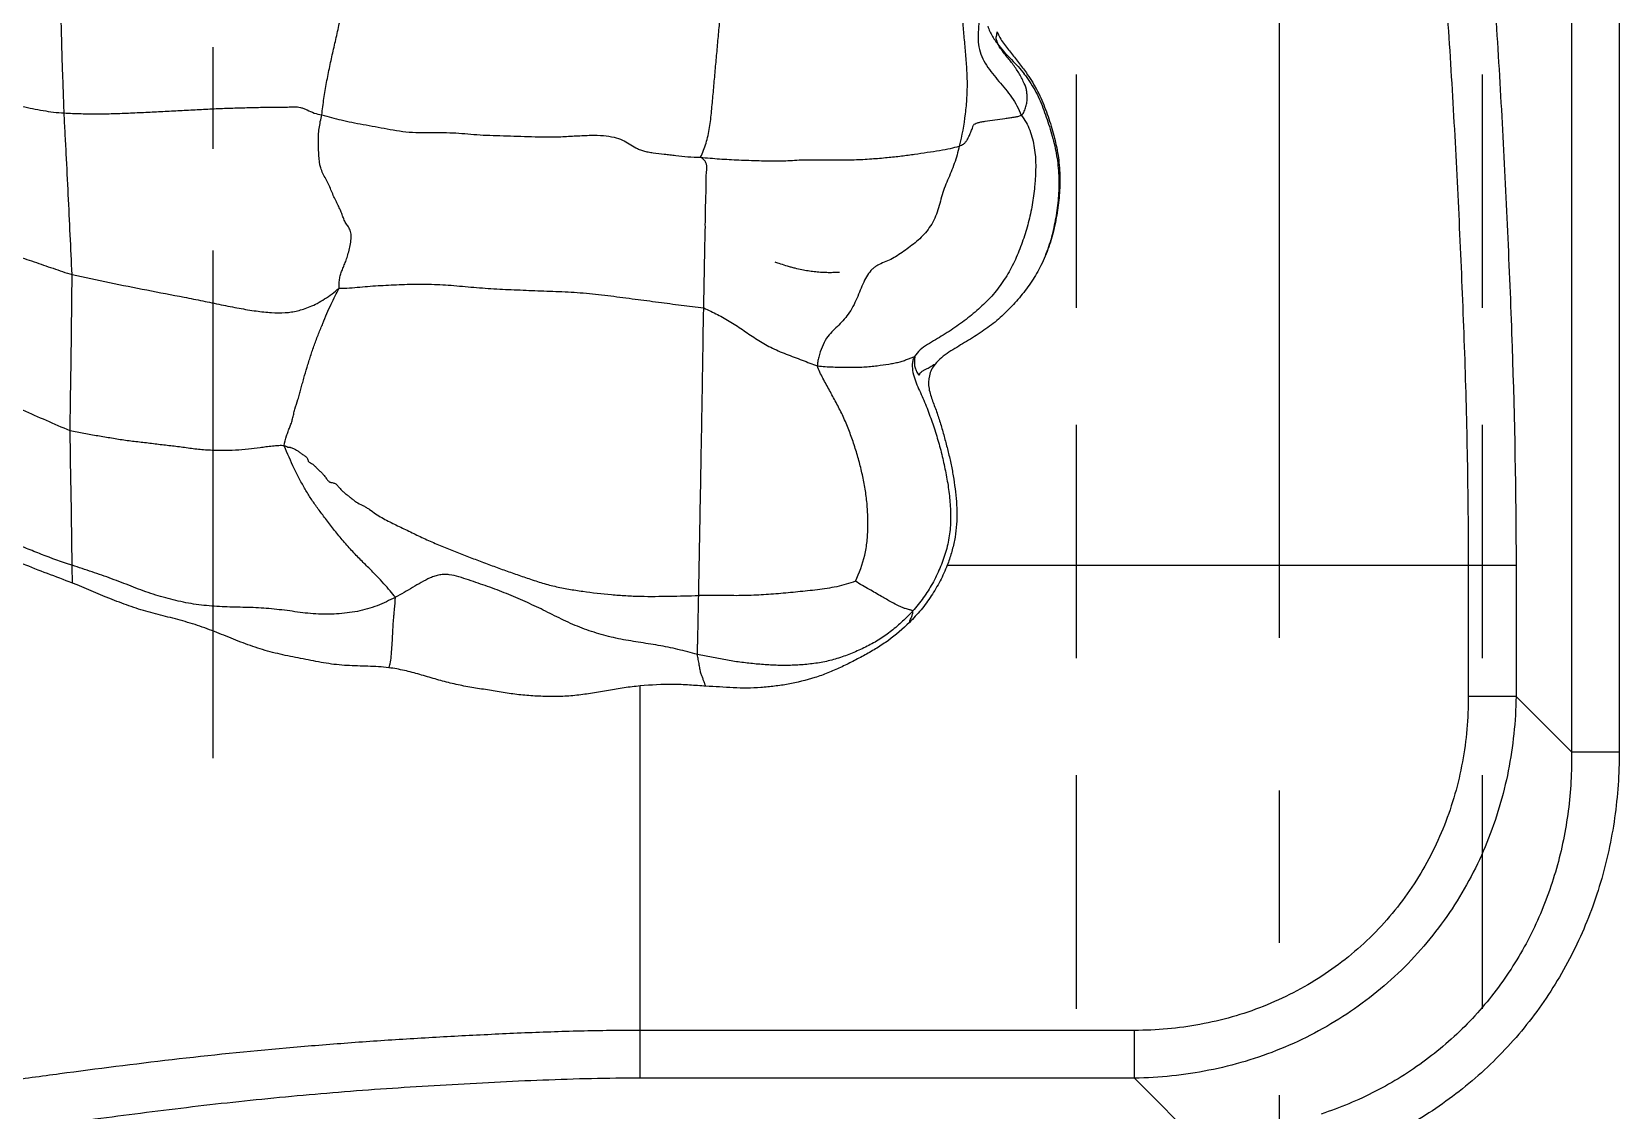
# Model space of a CAD drawing. Header units: millimetres. Extents: x 23075 to 24509, y -21593 to -20579.
# Drawn here: x 24282.5 to 24313.78, y -20931.18 to -20909.95 of the extents above; entities that cross this region are included whole.
import ezdxf

# ---------------------------------------------------------------- set-up
doc = ezdxf.new("R2010")
doc.units = ezdxf.units.MM
doc.header["$LTSCALE"] = 8
doc.linetypes.add('CENTER', pattern=[2, 1.25, -0.25, 0.25, -0.25])
doc.linetypes.add('HIDDEN', pattern=[0.375, 0.25, -0.125])
for name, color, linetype in [('Cav-cor', 30, 'Continuous'), ('CL', 1, 'Continuous'), ('WT', 4, 'Continuous')]:
    doc.layers.add(name, color=color, linetype=linetype)

msp = doc.modelspace()

# ---------------------------------------------------------------- linework, layer by layer
at = {"layer": 'Cav-cor', "color": 241}
for p, q in [((24312.837, -20892.702), (24312.837, -20924.128)), ((24313.776, -20892.702), (24313.776, -20924.128)), ((24297.163, -20914.491), (24297.149, -20914.486)), ((24297.198, -20914.503), (24297.163, -20914.491)), ((24297.226, -20914.512), (24297.198, -20914.503)), ((24297.256, -20914.522), (24297.226, -20914.512)), ((24297.288, -20914.532), (24297.256, -20914.522)), ((24297.322, -20914.543), (24297.288, -20914.532)), ((24297.356, -20914.553), (24297.322, -20914.543)), ((24297.392, -20914.564), (24297.356, -20914.553)), ((24297.428, -20914.574), (24297.392, -20914.564)), ((24300.537, -20920.453), (24311.743, -20920.453)), ((24310.803, -20920.453), (24310.803, -20923.034)), ((24311.743, -20920.453), (24311.743, -20923.034)), ((24294.488, -20930.552), (24294.488, -20922.83)), ((24311.743, -20923.034), (24310.803, -20923.034)), ((24312.837, -20924.128), (24311.743, -20923.034)), ((24312.837, -20924.128), (24313.776, -20924.128)), ((24304.225, -20929.612), (24294.488, -20929.612)), ((24304.225, -20930.552), (24304.225, -20929.612)), ((24304.225, -20930.552), (24294.488, -20930.552)), ((24305.589, -20931.916), (24304.225, -20930.552))]:
    msp.add_line(p, q, dxfattribs=at)
for points in [[(24297.542, -20914.605), (24297.522, -20914.6), (24297.503, -20914.595), (24297.484, -20914.59), (24297.465, -20914.585), (24297.447, -20914.58), (24297.428, -20914.574)], [(24298.412, -20914.685), (24298.412, -20914.685), (24298.406, -20914.685), (24298.39, -20914.686), (24298.368, -20914.687), (24298.341, -20914.689), (24298.312, -20914.69), (24298.283, -20914.69), (24298.254, -20914.691), (24298.224, -20914.691), (24298.194, -20914.691), (24298.164, -20914.69), (24298.133, -20914.689), (24298.102, -20914.688), (24298.071, -20914.686), (24298.04, -20914.685), (24298.008, -20914.682), (24297.977, -20914.68), (24297.946, -20914.677), (24297.916, -20914.674), (24297.885, -20914.67), (24297.855, -20914.666), (24297.825, -20914.662), (24297.795, -20914.657), (24297.765, -20914.652), (24297.734, -20914.647), (24297.702, -20914.641), (24297.67, -20914.634), (24297.638, -20914.628), (24297.606, -20914.62), (24297.574, -20914.613), (24297.542, -20914.605)]]:
    msp.add_lwpolyline(points, dxfattribs=at)
for centre, radius, start, end in [((24300.189, -20912.213), 2.354, 36.6617, 37.5628), ((23528.83, -20931.367), 754.547, 0.828765, 1.029926)]:
    msp.add_arc(centre, radius, start, end, dxfattribs=at)
for points, knots in [([(24310.672, -20903.636), (24310.734, -20903.954), (24310.851, -20904.601), (24310.992, -20905.593), (24311.103, -20906.613), (24311.226, -20908.004), (24311.355, -20909.76), (24311.479, -20911.881), (24311.583, -20914.013), (24311.699, -20916.87), (24311.743, -20919.018), (24311.743, -20920.453)], [0, 0, 0, 0, 0.057473, 0.11699, 0.178103, 0.240117, 0.365272, 0.491346, 0.61794, 0.74492, 1, 1, 1, 1]), ([(24309.732, -20904.111), (24309.798, -20904.418), (24309.919, -20905.047), (24310.116, -20906.346), (24310.273, -20908.023), (24310.424, -20910.064), (24310.545, -20912.125), (24310.646, -20914.196), (24310.717, -20915.928), (24310.76, -20917.317), (24310.791, -20918.709), (24310.8, -20919.755), (24310.803, -20920.453)], [0, 0, 0, 0, 0.057499, 0.117133, 0.240408, 0.365562, 0.491602, 0.618138, 0.745054, 0.808667, 0.872382, 1, 1, 1, 1]), ([(24283.139, -20911.545), (24283.134, -20911.414), (24283.125, -20911.154), (24283.111, -20910.768), (24283.098, -20910.393), (24283.087, -20909.916), (24283.066, -20909.347), (24283.046, -20908.679), (24283.024, -20908.018), (24283.002, -20907.341), (24282.981, -20906.635), (24282.961, -20906.153), (24282.956, -20905.906)], [0, 0, 0, 0, 0.069664, 0.138384, 0.205113, 0.26939, 0.391686, 0.508274, 0.624488, 0.743331, 0.868604, 1, 1, 1, 1]), ([(24302.214, -20905.889), (24302.279, -20905.996), (24302.365, -20906.242), (24302.408, -20906.629), (24302.391, -20907.025), (24302.326, -20907.418), (24302.202, -20907.797), (24302.045, -20908.091), (24301.894, -20908.31), (24301.77, -20908.466), (24301.639, -20908.615), (24301.5, -20908.762), (24301.382, -20908.884), (24301.295, -20908.988), (24301.239, -20909.07), (24301.195, -20909.157), (24301.167, -20909.25), (24301.155, -20909.347), (24301.152, -20909.446), (24301.154, -20909.548), (24301.158, -20909.65), (24301.159, -20909.752), (24301.152, -20909.887), (24301.141, -20910.051), (24301.15, -20910.248), (24301.212, -20910.436), (24301.308, -20910.61), (24301.426, -20910.772), (24301.555, -20910.924), (24301.685, -20911.075), (24301.848, -20911.287), (24301.948, -20911.464), (24301.994, -20911.59)], [0, 0, 0, 0, 0.059049, 0.120865, 0.183456, 0.245995, 0.308327, 0.371283, 0.402843, 0.434059, 0.465232, 0.496997, 0.529464, 0.545469, 0.561081, 0.576297, 0.591351, 0.606637, 0.622324, 0.638354, 0.65455, 0.670713, 0.686737, 0.718192, 0.748719, 0.779338, 0.810757, 0.842398, 0.873749, 0.905103, 0.936741, 1, 1, 1, 1]), ([(24288.215, -20911.582), (24288.227, -20911.475), (24288.255, -20911.261), (24288.308, -20910.944), (24288.37, -20910.632), (24288.438, -20910.325), (24288.509, -20910.019), (24288.566, -20909.763), (24288.608, -20909.563), (24288.636, -20909.425), (24288.659, -20909.305), (24288.675, -20909.208), (24288.685, -20909.136), (24288.689, -20909.087), (24288.689, -20909.057), (24288.688, -20909.042), (24288.687, -20909.033), (24288.693, -20909.029), (24288.7, -20909.027), (24288.709, -20909.025), (24288.721, -20909.022), (24288.733, -20909.017), (24288.745, -20909.01), (24288.762, -20908.996), (24288.782, -20908.968), (24288.805, -20908.923), (24288.831, -20908.861), (24288.859, -20908.782), (24288.886, -20908.685), (24288.923, -20908.527), (24288.97, -20908.299), (24289.031, -20907.994), (24289.091, -20907.645), (24289.151, -20907.25), (24289.214, -20906.811), (24289.255, -20906.503), (24289.274, -20906.342)], [0, 0, 0, 0, 0.059872, 0.119935, 0.178981, 0.236815, 0.294812, 0.35393, 0.382516, 0.40892, 0.431978, 0.450531, 0.463796, 0.472474, 0.477621, 0.480263, 0.481387, 0.482262, 0.483676, 0.485569, 0.487804, 0.490256, 0.492841, 0.495603, 0.502301, 0.511516, 0.523966, 0.539632, 0.55834, 0.579873, 0.63, 0.687843, 0.753035, 0.827078, 0.909818, 1, 1, 1, 1]), ([(24295.678, -20912.418), (24295.718, -20912.328), (24295.774, -20912.187), (24295.827, -20911.99), (24295.855, -20911.832), (24295.877, -20911.671), (24295.9, -20911.452), (24295.925, -20911.174), (24295.955, -20910.838), (24295.986, -20910.501), (24296.016, -20910.163), (24296.047, -20909.823), (24296.078, -20909.479), (24296.108, -20909.13), (24296.138, -20908.778), (24296.168, -20908.427), (24296.2, -20908.072), (24296.226, -20907.771), (24296.249, -20907.524), (24296.275, -20907.264), (24296.292, -20907.066), (24296.297, -20906.932)], [0, 0, 0, 0, 0.053686, 0.081725, 0.1107, 0.140284, 0.170049, 0.230103, 0.291487, 0.352785, 0.413773, 0.475281, 0.53784, 0.601336, 0.665261, 0.728991, 0.792579, 0.858386, 0.892515, 0.927432, 1, 1, 1, 1]), ([(24300.518, -20907.087), (24300.544, -20907.192), (24300.59, -20907.405), (24300.665, -20907.721), (24300.748, -20908.034), (24300.811, -20908.296), (24300.843, -20908.509), (24300.856, -20908.668), (24300.858, -20908.828), (24300.849, -20908.987), (24300.838, -20909.147), (24300.831, -20909.306), (24300.83, -20909.466), (24300.835, -20909.68), (24300.856, -20909.948), (24300.885, -20910.269), (24300.912, -20910.592), (24300.931, -20910.917), (24300.922, -20911.242), (24300.883, -20911.671), (24300.826, -20911.989), (24300.773, -20912.197)], [0, 0, 0, 0, 0.063055, 0.126151, 0.188976, 0.251463, 0.282562, 0.31356, 0.344461, 0.37534, 0.406244, 0.437162, 0.468117, 0.49914, 0.561447, 0.623991, 0.686792, 0.749798, 0.812786, 0.875657, 1, 1, 1, 1]), ([(24301.337, -20909.835), (24301.356, -20909.907), (24301.421, -20910.041), (24301.507, -20910.159), (24301.551, -20910.216)], [0, 0, 0, 0, 0.507721, 1, 1, 1, 1]), ([(24301.551, -20910.216), (24301.546, -20910.205), (24301.537, -20910.186), (24301.528, -20910.157), (24301.517, -20910.131), (24301.505, -20910.104), (24301.5, -20910.07), (24301.507, -20910.031), (24301.517, -20909.99), (24301.519, -20909.961), (24301.518, -20909.947)], [0, 0, 0, 0, 0.127066, 0.226832, 0.323165, 0.428671, 0.546565, 0.687858, 0.845133, 1, 1, 1, 1]), ([(24301.518, -20909.947), (24301.551, -20910.026), (24301.64, -20910.174), (24301.801, -20910.375), (24301.964, -20910.575), (24302.065, -20910.714), (24302.114, -20910.785)], [0, 0, 0, 0, 0.249414, 0.499502, 0.749761, 1, 1, 1, 1]), ([(24276.444, -20910.195), (24276.589, -20910.222), (24276.876, -20910.288), (24277.305, -20910.389), (24277.734, -20910.483), (24278.162, -20910.572), (24278.587, -20910.665), (24279.011, -20910.755), (24279.433, -20910.842), (24279.85, -20910.93), (24280.266, -20911.013), (24280.678, -20911.094), (24281.088, -20911.175), (24281.496, -20911.258), (24281.905, -20911.337), (24282.245, -20911.405), (24282.518, -20911.458), (24282.792, -20911.512), (24283, -20911.542), (24283.139, -20911.545)], [0, 0, 0, 0, 0.064654, 0.12924, 0.193582, 0.257625, 0.321297, 0.384688, 0.447757, 0.510315, 0.572229, 0.63373, 0.694888, 0.755762, 0.816614, 0.877613, 0.908167, 0.938736, 1, 1, 1, 1]), ([(24302.035, -20910.924), (24302.02, -20910.892), (24301.988, -20910.826), (24301.933, -20910.732), (24301.87, -20910.641), (24301.804, -20910.552), (24301.735, -20910.465), (24301.665, -20910.38), (24301.6, -20910.299), (24301.564, -20910.243), (24301.551, -20910.216)], [0, 0, 0, 0, 0.125968, 0.253199, 0.38163, 0.511078, 0.639157, 0.768506, 0.896074, 1, 1, 1, 1]), ([(24301.551, -20910.216), (24301.628, -20910.315), (24301.76, -20910.45), (24301.935, -20910.631), (24302.017, -20910.728), (24302.055, -20910.778)], [0, 0, 0, 0, 0.498854, 0.749527, 1, 1, 1, 1]), ([(24302.114, -20910.785), (24302.188, -20910.892), (24302.326, -20911.113), (24302.428, -20911.353), (24302.473, -20911.475)], [0, 0, 0, 0, 0.500171, 1, 1, 1, 1]), ([(24301.994, -20911.59), (24302.008, -20911.58), (24302.032, -20911.556), (24302.057, -20911.512), (24302.073, -20911.466), (24302.092, -20911.406), (24302.109, -20911.333), (24302.113, -20911.247), (24302.109, -20911.164), (24302.096, -20911.052), (24302.059, -20910.975), (24302.035, -20910.924)], [0, 0, 0, 0, 0.072123, 0.141955, 0.21178, 0.280309, 0.409166, 0.526231, 0.643771, 0.76377, 1, 1, 1, 1]), ([(24302.077, -20910.808), (24302.154, -20910.911), (24302.292, -20911.131), (24302.394, -20911.368), (24302.439, -20911.489)], [0, 0, 0, 0, 0.500744, 1, 1, 1, 1]), ([(24283.139, -20911.545), (24283.25, -20911.551), (24283.474, -20911.561), (24283.811, -20911.565), (24284.151, -20911.557), (24284.491, -20911.544), (24284.83, -20911.528), (24285.168, -20911.51), (24285.506, -20911.492), (24285.842, -20911.475), (24286.174, -20911.458), (24286.499, -20911.447), (24286.762, -20911.44), (24286.966, -20911.435), (24287.115, -20911.432), (24287.262, -20911.433), (24287.404, -20911.434), (24287.539, -20911.429), (24287.669, -20911.421), (24287.777, -20911.431), (24287.862, -20911.457), (24287.951, -20911.496), (24288.064, -20911.551), (24288.164, -20911.579), (24288.215, -20911.582)], [0, 0, 0, 0, 0.065352, 0.131468, 0.19812, 0.26489, 0.331444, 0.397752, 0.463941, 0.529968, 0.595389, 0.659464, 0.720791, 0.750256, 0.779349, 0.808262, 0.836394, 0.86297, 0.887973, 0.912757, 0.925913, 0.939981, 0.969809, 1, 1, 1, 1]), ([(24283.297, -20914.729), (24283.283, -20914.468), (24283.258, -20913.943), (24283.22, -20913.15), (24283.188, -20912.483), (24283.159, -20911.947), (24283.145, -20911.679), (24283.139, -20911.545)], [0, 0, 0, 0, 0.245988, 0.494985, 0.747001, 0.873533, 1, 1, 1, 1]), ([(24288.554, -20914.997), (24288.555, -20914.969), (24288.556, -20914.912), (24288.563, -20914.823), (24288.582, -20914.733), (24288.613, -20914.646), (24288.65, -20914.559), (24288.687, -20914.465), (24288.722, -20914.362), (24288.754, -20914.246), (24288.781, -20914.122), (24288.797, -20913.998), (24288.787, -20913.883), (24288.742, -20913.791), (24288.697, -20913.727), (24288.667, -20913.675), (24288.641, -20913.619), (24288.615, -20913.546), (24288.582, -20913.455), (24288.537, -20913.364), (24288.488, -20913.269), (24288.439, -20913.167), (24288.395, -20913.058), (24288.348, -20912.948), (24288.293, -20912.842), (24288.235, -20912.737), (24288.172, -20912.587), (24288.157, -20912.42), (24288.151, -20912.25), (24288.146, -20912.117), (24288.148, -20911.984), (24288.161, -20911.85), (24288.185, -20911.716), (24288.205, -20911.627), (24288.215, -20911.582)], [0, 0, 0, 0, 0.022852, 0.048223, 0.073958, 0.099427, 0.125564, 0.153142, 0.183094, 0.216508, 0.253407, 0.289633, 0.320956, 0.347946, 0.37357, 0.386154, 0.398773, 0.424554, 0.45135, 0.479486, 0.509237, 0.540702, 0.573672, 0.607287, 0.640738, 0.673836, 0.706794, 0.77584, 0.812256, 0.849201, 0.886421, 0.923869, 0.961712, 1, 1, 1, 1]), ([(24288.215, -20911.582), (24288.343, -20911.616), (24288.538, -20911.671), (24288.81, -20911.731), (24289.032, -20911.772), (24289.265, -20911.814), (24289.503, -20911.859), (24289.748, -20911.902), (24290.005, -20911.931), (24290.272, -20911.935), (24290.538, -20911.931), (24290.793, -20911.933), (24291.035, -20911.952), (24291.276, -20911.974), (24291.528, -20911.987), (24291.795, -20911.994), (24292.163, -20912.003), (24292.54, -20912.022), (24292.926, -20912.015), (24293.222, -20911.997), (24293.503, -20911.982), (24293.753, -20911.986), (24293.963, -20912.016), (24294.134, -20912.07), (24294.271, -20912.152), (24294.377, -20912.222), (24294.472, -20912.267), (24294.555, -20912.294), (24294.647, -20912.315), (24294.783, -20912.336), (24294.927, -20912.352), (24295.075, -20912.368), (24295.228, -20912.388), (24295.429, -20912.41), (24295.593, -20912.418), (24295.678, -20912.418)], [0, 0, 0, 0, 0.052421, 0.080252, 0.110342, 0.141848, 0.173865, 0.206453, 0.240382, 0.276136, 0.312068, 0.345861, 0.37711, 0.408196, 0.441493, 0.477136, 0.513753, 0.587575, 0.62651, 0.666651, 0.704855, 0.738021, 0.765575, 0.788595, 0.808748, 0.82848, 0.838936, 0.850318, 0.862784, 0.876201, 0.905047, 0.919999, 0.935121, 0.966377, 1, 1, 1, 1]), ([(24301.994, -20911.59), (24302.067, -20911.677), (24302.177, -20911.887), (24302.292, -20912.348), (24302.282, -20912.834), (24302.223, -20913.31), (24302.149, -20913.664), (24302.048, -20914.012), (24301.921, -20914.351), (24301.76, -20914.677), (24301.595, -20914.931), (24301.444, -20915.12), (24301.279, -20915.298), (24301.052, -20915.499), (24300.813, -20915.687), (24300.613, -20915.824), (24300.459, -20915.919), (24300.302, -20916.013), (24300.099, -20916.131), (24299.95, -20916.243), (24299.894, -20916.343)], [0, 0, 0, 0, 0.059099, 0.121295, 0.2464, 0.309132, 0.371892, 0.434771, 0.497687, 0.560637, 0.623799, 0.655397, 0.686908, 0.750059, 0.813583, 0.845108, 0.876479, 0.908092, 0.940178, 1, 1, 1, 1]), ([(24300.773, -20912.197), (24300.789, -20912.191), (24300.817, -20912.18), (24300.854, -20912.161), (24300.881, -20912.14), (24300.9, -20912.118), (24300.913, -20912.096), (24300.931, -20912.068), (24300.952, -20912.034), (24300.975, -20911.992), (24300.991, -20911.948), (24301.007, -20911.906), (24301.026, -20911.864), (24301.036, -20911.828), (24301.045, -20911.799), (24301.058, -20911.775), (24301.089, -20911.754), (24301.137, -20911.737), (24301.204, -20911.721), (24301.318, -20911.7), (24301.477, -20911.679), (24301.638, -20911.658), (24301.764, -20911.64), (24301.85, -20911.629), (24301.927, -20911.616), (24301.974, -20911.6), (24301.994, -20911.59)], [0, 0, 0, 0, 0.034054, 0.061594, 0.083772, 0.102299, 0.119184, 0.135762, 0.168853, 0.200901, 0.231543, 0.261991, 0.292726, 0.322763, 0.337941, 0.354416, 0.376509, 0.410577, 0.457653, 0.514551, 0.644848, 0.779459, 0.842992, 0.901692, 0.954179, 1, 1, 1, 1]), ([(24302.473, -20911.475), (24302.519, -20911.598), (24302.601, -20911.849), (24302.701, -20912.231), (24302.756, -20912.623), (24302.761, -20913.019), (24302.723, -20913.413), (24302.651, -20913.802), (24302.547, -20914.185), (24302.443, -20914.429), (24302.383, -20914.547)], [0, 0, 0, 0, 0.124795, 0.249622, 0.374489, 0.499405, 0.624395, 0.749478, 0.874659, 1, 1, 1, 1]), ([(24302.439, -20911.489), (24302.485, -20911.612), (24302.566, -20911.861), (24302.654, -20912.178), (24302.702, -20912.436), (24302.733, -20912.696), (24302.741, -20913.024), (24302.709, -20913.417), (24302.642, -20913.805), (24302.54, -20914.185), (24302.441, -20914.429), (24302.383, -20914.547)], [0, 0, 0, 0, 0.125067, 0.250184, 0.312625, 0.375074, 0.499992, 0.62488, 0.749939, 0.874968, 1, 1, 1, 1]), ([(24295.678, -20912.418), (24295.801, -20912.429), (24295.989, -20912.446), (24296.24, -20912.462), (24296.434, -20912.471), (24296.63, -20912.478), (24296.892, -20912.487), (24297.149, -20912.494), (24297.397, -20912.484), (24297.573, -20912.473), (24297.753, -20912.466), (24297.938, -20912.465), (24298.13, -20912.467), (24298.387, -20912.47), (24298.693, -20912.47), (24299.037, -20912.451), (24299.347, -20912.424), (24299.63, -20912.394), (24299.892, -20912.357), (24300.141, -20912.321), (24300.378, -20912.285), (24300.589, -20912.248), (24300.718, -20912.216), (24300.773, -20912.197)], [0, 0, 0, 0, 0.072706, 0.11009, 0.147856, 0.186206, 0.22528, 0.301632, 0.336611, 0.370536, 0.405271, 0.441759, 0.479461, 0.517674, 0.592057, 0.659053, 0.71947, 0.774508, 0.825475, 0.87461, 0.922435, 0.965697, 1, 1, 1, 1]), ([(24300.773, -20912.197), (24300.76, -20912.255), (24300.731, -20912.371), (24300.678, -20912.542), (24300.614, -20912.707), (24300.543, -20912.868), (24300.475, -20913.03), (24300.423, -20913.199), (24300.38, -20913.371), (24300.329, -20913.539), (24300.255, -20913.697), (24300.163, -20913.84), (24300.055, -20913.966), (24299.935, -20914.077), (24299.809, -20914.176), (24299.682, -20914.27), (24299.555, -20914.357), (24299.426, -20914.431), (24299.293, -20914.485), (24299.187, -20914.532), (24299.109, -20914.58), (24299.038, -20914.64), (24298.961, -20914.739), (24298.887, -20914.878), (24298.822, -20915.035), (24298.757, -20915.199), (24298.684, -20915.36), (24298.59, -20915.507), (24298.486, -20915.636), (24298.374, -20915.749), (24298.258, -20915.855), (24298.149, -20915.988), (24298.065, -20916.158), (24298.012, -20916.315), (24297.986, -20916.44), (24297.979, -20916.499), (24297.979, -20916.526)], [0, 0, 0, 0, 0.033616, 0.066996, 0.100071, 0.132906, 0.165696, 0.19875, 0.232023, 0.264939, 0.297279, 0.329036, 0.360081, 0.390482, 0.420489, 0.450084, 0.478943, 0.506724, 0.533405, 0.559099, 0.57172, 0.584481, 0.611405, 0.640951, 0.673005, 0.706486, 0.739917, 0.772337, 0.803471, 0.832906, 0.861388, 0.891907, 0.928224, 0.967107, 0.984832, 1, 1, 1, 1]), ([(24295.74, -20915.386), (24295.742, -20915.235), (24295.749, -20914.924), (24295.756, -20914.533), (24295.761, -20914.224), (24295.765, -20914.03), (24295.768, -20913.894), (24295.772, -20913.81), (24295.77, -20913.736), (24295.773, -20913.633), (24295.775, -20913.489), (24295.777, -20913.344), (24295.782, -20913.214), (24295.785, -20913.108), (24295.786, -20912.996), (24295.785, -20912.882), (24295.787, -20912.784), (24295.795, -20912.704), (24295.801, -20912.644), (24295.8, -20912.583), (24295.785, -20912.521), (24295.743, -20912.462), (24295.702, -20912.432), (24295.678, -20912.418)], [0, 0, 0, 0, 0.150638, 0.309533, 0.388986, 0.457941, 0.503153, 0.523694, 0.541998, 0.576076, 0.626131, 0.686063, 0.719753, 0.755416, 0.792417, 0.830421, 0.869544, 0.889616, 0.909855, 0.92983, 0.949922, 0.972145, 1, 1, 1, 1]), ([(24277.309, -20912.795), (24277.434, -20912.838), (24277.681, -20912.932), (24278.052, -20913.072), (24278.425, -20913.205), (24278.798, -20913.332), (24279.173, -20913.453), (24279.548, -20913.568), (24279.924, -20913.68), (24280.424, -20913.829), (24280.924, -20913.98), (24281.423, -20914.129), (24281.797, -20914.24), (24282.172, -20914.354), (24282.546, -20914.475), (24282.92, -20914.606), (24283.17, -20914.691), (24283.297, -20914.729)], [0, 0, 0, 0, 0.063067, 0.125983, 0.188835, 0.251563, 0.314144, 0.376454, 0.438671, 0.500977, 0.625444, 0.687441, 0.749321, 0.811431, 0.873971, 0.936885, 1, 1, 1, 1]), ([(24283.255, -20917.805), (24283.1, -20917.739), (24282.788, -20917.606), (24282.325, -20917.396), (24281.863, -20917.181), (24281.4, -20916.967), (24280.935, -20916.758), (24280.468, -20916.554), (24280.002, -20916.344), (24279.541, -20916.122), (24279.157, -20915.934), (24278.853, -20915.778), (24278.626, -20915.658), (24278.4, -20915.538), (24278.097, -20915.381), (24277.715, -20915.19), (24277.253, -20914.969), (24276.798, -20914.735), (24276.351, -20914.483), (24276.058, -20914.307), (24275.912, -20914.218)], [0, 0, 0, 0, 0.062007, 0.12423, 0.186616, 0.248984, 0.311291, 0.373611, 0.436072, 0.49871, 0.561378, 0.592724, 0.624083, 0.655438, 0.686772, 0.749379, 0.811955, 0.874572, 0.937273, 1, 1, 1, 1]), ([(24283.298, -20920.454), (24283.094, -20920.388), (24282.792, -20920.279), (24282.394, -20920.121), (24282.098, -20919.998), (24281.807, -20919.864), (24281.426, -20919.667), (24280.969, -20919.389), (24280.443, -20919.022), (24279.936, -20918.629), (24279.441, -20918.224), (24278.949, -20917.814), (24278.544, -20917.466), (24278.224, -20917.185), (24277.984, -20916.973), (24277.742, -20916.765), (24277.493, -20916.564), (24277.237, -20916.373), (24276.889, -20916.128), (24276.441, -20915.839), (24275.718, -20915.394), (24275.185, -20915.041), (24274.86, -20914.769)], [0, 0, 0, 0, 0.062742, 0.094084, 0.12544, 0.156785, 0.188124, 0.250825, 0.313484, 0.37607, 0.438622, 0.501147, 0.563648, 0.594904, 0.626159, 0.657393, 0.688605, 0.719807, 0.751001, 0.813375, 0.875799, 1, 1, 1, 1]), ([(24283.255, -20917.805), (24283.263, -20917.305), (24283.275, -20916.544), (24283.288, -20915.519), (24283.293, -20914.994), (24283.297, -20914.729)], [0, 0, 0, 0, 0.487455, 0.742107, 1, 1, 1, 1]), ([(24283.297, -20914.729), (24283.542, -20914.782), (24284.032, -20914.886), (24284.768, -20915.033), (24285.381, -20915.149), (24285.868, -20915.246), (24286.229, -20915.321), (24286.579, -20915.391), (24286.91, -20915.447), (24287.213, -20915.48), (24287.447, -20915.484), (24287.617, -20915.466), (24287.738, -20915.443), (24287.861, -20915.408), (24287.991, -20915.36), (24288.129, -20915.294), (24288.273, -20915.208), (24288.417, -20915.108), (24288.51, -20915.034), (24288.554, -20914.997)], [0, 0, 0, 0, 0.138004, 0.275662, 0.412735, 0.481066, 0.548941, 0.615421, 0.677412, 0.733402, 0.783066, 0.80558, 0.827683, 0.850702, 0.875723, 0.903541, 0.934813, 0.967983, 1, 1, 1, 1]), ([(24302.383, -20914.547), (24302.329, -20914.654), (24302.208, -20914.863), (24301.992, -20915.153), (24301.75, -20915.423), (24301.527, -20915.627), (24301.335, -20915.774), (24301.186, -20915.877), (24301.034, -20915.974), (24300.879, -20916.069), (24300.723, -20916.161), (24300.518, -20916.287), (24300.372, -20916.4), (24300.296, -20916.493)], [0, 0, 0, 0, 0.12475, 0.249609, 0.374564, 0.4996, 0.562169, 0.624756, 0.687354, 0.74996, 0.812571, 0.875179, 1, 1, 1, 1]), ([(24287.474, -20918.101), (24287.483, -20918.034), (24287.507, -20917.938), (24287.551, -20917.817), (24287.585, -20917.734), (24287.616, -20917.652), (24287.641, -20917.565), (24287.661, -20917.473), (24287.692, -20917.345), (24287.736, -20917.217), (24287.776, -20917.085), (24287.804, -20916.982), (24287.831, -20916.877), (24287.87, -20916.734), (24287.924, -20916.552), (24287.993, -20916.332), (24288.068, -20916.112), (24288.149, -20915.898), (24288.235, -20915.693), (24288.313, -20915.496), (24288.395, -20915.316), (24288.477, -20915.152), (24288.529, -20915.047), (24288.554, -20914.997)], [0, 0, 0, 0, 0.061563, 0.09015, 0.116893, 0.14315, 0.170415, 0.199136, 0.228865, 0.290282, 0.321974, 0.35433, 0.387291, 0.420779, 0.489394, 0.560026, 0.630772, 0.700661, 0.768739, 0.833028, 0.893104, 0.948581, 1, 1, 1, 1]), ([(24288.554, -20914.997), (24288.623, -20914.998), (24288.761, -20914.993), (24288.965, -20914.975), (24289.169, -20914.956), (24289.374, -20914.943), (24289.581, -20914.932), (24289.861, -20914.92), (24290.218, -20914.911), (24290.58, -20914.926), (24290.874, -20914.948), (24291.097, -20914.969), (24291.322, -20914.989), (24291.625, -20915.01), (24292.008, -20915.027), (24292.395, -20915.044), (24292.709, -20915.055), (24292.947, -20915.063), (24293.187, -20915.075), (24293.508, -20915.1), (24293.908, -20915.148), (24294.381, -20915.21), (24294.844, -20915.27), (24295.294, -20915.33), (24295.592, -20915.369), (24295.74, -20915.386)], [0, 0, 0, 0, 0.028677, 0.057068, 0.085424, 0.113901, 0.142572, 0.171496, 0.230395, 0.29109, 0.321977, 0.353104, 0.384413, 0.415859, 0.479369, 0.544102, 0.57692, 0.609994, 0.643269, 0.676705, 0.743918, 0.810821, 0.875296, 0.937915, 1, 1, 1, 1]), ([(24295.64, -20921.049), (24295.647, -20920.666), (24295.664, -20919.754), (24295.686, -20918.567), (24295.704, -20917.523), (24295.716, -20916.797), (24295.726, -20916.23), (24295.731, -20915.77), (24295.735, -20915.519), (24295.74, -20915.386)], [0, 0, 0, 0, 0.20328, 0.482928, 0.629042, 0.756193, 0.867501, 0.929532, 1, 1, 1, 1]), ([(24295.74, -20915.386), (24295.787, -20915.407), (24295.878, -20915.45), (24296.014, -20915.514), (24296.146, -20915.584), (24296.274, -20915.664), (24296.404, -20915.747), (24296.533, -20915.833), (24296.661, -20915.92), (24296.789, -20916.006), (24296.922, -20916.086), (24297.061, -20916.162), (24297.209, -20916.232), (24297.364, -20916.295), (24297.522, -20916.352), (24297.677, -20916.413), (24297.829, -20916.471), (24297.929, -20916.507), (24297.979, -20916.526)], [0, 0, 0, 0, 0.060997, 0.119927, 0.178594, 0.238949, 0.299677, 0.36162, 0.423489, 0.484041, 0.54494, 0.607717, 0.672605, 0.739223, 0.806758, 0.87277, 0.937096, 1, 1, 1, 1]), ([(24283.301, -20920.803), (24282.974, -20920.677), (24282.478, -20920.5), (24281.837, -20920.211), (24281.373, -20919.954), (24281.01, -20919.699), (24280.732, -20919.476), (24280.53, -20919.301), (24280.33, -20919.121), (24280.064, -20918.88), (24279.598, -20918.459), (24279.054, -20917.987), (24278.511, -20917.509), (24278.108, -20917.142), (24277.694, -20916.781), (24277.261, -20916.439), (24276.803, -20916.127), (24276.487, -20915.935), (24276.328, -20915.841)], [0, 0, 0, 0, 0.121864, 0.182931, 0.244268, 0.305979, 0.336974, 0.368043, 0.399167, 0.430311, 0.492643, 0.617722, 0.680662, 0.743942, 0.807547, 0.871443, 0.935622, 1, 1, 1, 1]), ([(24297.979, -20916.526), (24298.031, -20916.531), (24298.134, -20916.54), (24298.289, -20916.549), (24298.443, -20916.553), (24298.595, -20916.555), (24298.745, -20916.555), (24298.933, -20916.547), (24299.146, -20916.525), (24299.344, -20916.499), (24299.485, -20916.474), (24299.582, -20916.452), (24299.672, -20916.427), (24299.752, -20916.395), (24299.824, -20916.365), (24299.872, -20916.351), (24299.894, -20916.343)], [0, 0, 0, 0, 0.080518, 0.160755, 0.239733, 0.317933, 0.395349, 0.471021, 0.609143, 0.725974, 0.779571, 0.830322, 0.878624, 0.923214, 0.963529, 1, 1, 1, 1]), ([(24299.894, -20916.343), (24299.88, -20916.366), (24299.859, -20916.415), (24299.841, -20916.523), (24299.857, -20916.662), (24299.907, -20916.822), (24299.972, -20916.976), (24300.043, -20917.127), (24300.109, -20917.279), (24300.169, -20917.435), (24300.244, -20917.644), (24300.333, -20917.907), (24300.42, -20918.228), (24300.493, -20918.552), (24300.556, -20918.879), (24300.595, -20919.21), (24300.607, -20919.487), (24300.598, -20919.709), (24300.573, -20919.93), (24300.51, -20920.202), (24300.396, -20920.516), (24300.249, -20920.816), (24300.07, -20921.098), (24299.929, -20921.271), (24299.855, -20921.355)], [0, 0, 0, 0, 0.015, 0.029934, 0.060933, 0.092828, 0.124157, 0.155265, 0.186468, 0.217822, 0.249177, 0.311551, 0.374018, 0.436586, 0.498968, 0.56149, 0.624024, 0.655254, 0.686531, 0.749215, 0.811766, 0.874473, 0.936844, 1, 1, 1, 1]), ([(24299.894, -20916.343), (24299.897, -20916.369), (24299.892, -20916.41), (24299.888, -20916.463), (24299.891, -20916.518), (24299.908, -20916.581), (24299.933, -20916.643), (24299.955, -20916.684), (24299.971, -20916.702), (24299.98, -20916.708), (24299.989, -20916.705), (24299.993, -20916.697), (24299.996, -20916.689), (24300.001, -20916.674), (24300.015, -20916.653), (24300.047, -20916.628), (24300.089, -20916.602), (24300.138, -20916.582), (24300.182, -20916.56), (24300.218, -20916.533), (24300.256, -20916.511), (24300.282, -20916.499), (24300.296, -20916.493)], [0, 0, 0, 0, 0.101914, 0.155063, 0.208297, 0.312437, 0.403997, 0.468225, 0.487387, 0.499379, 0.507866, 0.518322, 0.53136, 0.545225, 0.576682, 0.628933, 0.698902, 0.769564, 0.83194, 0.887646, 0.943599, 1, 1, 1, 1]), ([(24298.729, -20920.768), (24298.807, -20920.604), (24298.902, -20920.345), (24298.963, -20919.981), (24298.977, -20919.698), (24298.972, -20919.413), (24298.948, -20919.128), (24298.904, -20918.845), (24298.842, -20918.565), (24298.769, -20918.288), (24298.684, -20918.016), (24298.586, -20917.75), (24298.476, -20917.492), (24298.369, -20917.288), (24298.282, -20917.128), (24298.219, -20917.009), (24298.154, -20916.89), (24298.067, -20916.733), (24298.005, -20916.612), (24297.979, -20916.526)], [0, 0, 0, 0, 0.121273, 0.18363, 0.247029, 0.310785, 0.37486, 0.439053, 0.50316, 0.567227, 0.631046, 0.694385, 0.757091, 0.819022, 0.849319, 0.879195, 0.909243, 0.939991, 1, 1, 1, 1]), ([(24300.296, -20916.493), (24300.242, -20916.558), (24300.166, -20916.717), (24300.164, -20916.978), (24300.233, -20917.18), (24300.294, -20917.338), (24300.353, -20917.497), (24300.415, -20917.701), (24300.484, -20917.946), (24300.55, -20918.192), (24300.608, -20918.441), (24300.656, -20918.692), (24300.692, -20918.945), (24300.719, -20919.198), (24300.731, -20919.454), (24300.72, -20919.71), (24300.682, -20919.963), (24300.622, -20920.211), (24300.568, -20920.373), (24300.537, -20920.453)], [0, 0, 0, 0, 0.062084, 0.124259, 0.186664, 0.217895, 0.249133, 0.311612, 0.37411, 0.436626, 0.499157, 0.561705, 0.624266, 0.686845, 0.749453, 0.812052, 0.874685, 0.937369, 1, 1, 1, 1]), ([(24287.474, -20918.101), (24287.44, -20918.096), (24287.361, -20918.097), (24287.242, -20918.108), (24287.118, -20918.123), (24286.961, -20918.142), (24286.761, -20918.166), (24286.514, -20918.191), (24286.299, -20918.194), (24286.124, -20918.192), (24285.989, -20918.188), (24285.852, -20918.18), (24285.67, -20918.16), (24285.443, -20918.125), (24285.215, -20918.1), (24285.033, -20918.079), (24284.896, -20918.062), (24284.759, -20918.044), (24284.577, -20918.023), (24284.348, -20917.998), (24284.12, -20917.96), (24283.938, -20917.929), (24283.802, -20917.907), (24283.665, -20917.884), (24283.483, -20917.849), (24283.347, -20917.821), (24283.255, -20917.805)], [0, 0, 0, 0, 0.024424, 0.054723, 0.084955, 0.112219, 0.166532, 0.226584, 0.287304, 0.318401, 0.350279, 0.382561, 0.41489, 0.479548, 0.544419, 0.576851, 0.609243, 0.641639, 0.67408, 0.73906, 0.804098, 0.836682, 0.869311, 0.901964, 0.934626, 1, 1, 1, 1]), ([(24289.665, -20921.083), (24289.63, -20921.041), (24289.556, -20920.952), (24289.436, -20920.811), (24289.296, -20920.661), (24289.135, -20920.5), (24288.958, -20920.326), (24288.775, -20920.135), (24288.595, -20919.929), (24288.428, -20919.718), (24288.272, -20919.516), (24288.13, -20919.327), (24288.002, -20919.143), (24287.886, -20918.955), (24287.774, -20918.757), (24287.634, -20918.473), (24287.538, -20918.25), (24287.474, -20918.101)], [0, 0, 0, 0, 0.0442, 0.093253, 0.148396, 0.209518, 0.27649, 0.348186, 0.422423, 0.495989, 0.56507, 0.627628, 0.686292, 0.745029, 0.805538, 0.869348, 1, 1, 1, 1]), ([(24287.474, -20918.101), (24287.486, -20918.101), (24287.504, -20918.104), (24287.525, -20918.116), (24287.54, -20918.125), (24287.557, -20918.129), (24287.574, -20918.129), (24287.591, -20918.129), (24287.613, -20918.134), (24287.639, -20918.145), (24287.669, -20918.159), (24287.699, -20918.175), (24287.737, -20918.198), (24287.785, -20918.229), (24287.828, -20918.266), (24287.867, -20918.29), (24287.896, -20918.307), (24287.922, -20918.329), (24287.937, -20918.359), (24287.942, -20918.389), (24287.954, -20918.418), (24287.981, -20918.433), (24288.01, -20918.445), (24288.039, -20918.462), (24288.064, -20918.486), (24288.088, -20918.511), (24288.12, -20918.545), (24288.162, -20918.586), (24288.214, -20918.633), (24288.264, -20918.687), (24288.299, -20918.738), (24288.328, -20918.776), (24288.349, -20918.799), (24288.372, -20918.814), (24288.403, -20918.824), (24288.435, -20918.827), (24288.467, -20918.837), (24288.492, -20918.852), (24288.516, -20918.874), (24288.549, -20918.91), (24288.588, -20918.958), (24288.642, -20919.01), (24288.698, -20919.054), (24288.755, -20919.098), (24288.81, -20919.144), (24288.866, -20919.188), (24288.941, -20919.238), (24289.021, -20919.274), (24289.098, -20919.316), (24289.177, -20919.368), (24289.273, -20919.439), (24289.396, -20919.515), (24289.52, -20919.582), (24289.687, -20919.665), (24289.899, -20919.765), (24290.153, -20919.889), (24290.412, -20920.009), (24290.675, -20920.12), (24290.939, -20920.223), (24291.205, -20920.323), (24291.469, -20920.424), (24291.733, -20920.522), (24291.997, -20920.614), (24292.262, -20920.706), (24292.53, -20920.796), (24292.802, -20920.87), (24293.079, -20920.924), (24293.452, -20920.982), (24293.828, -20921.024), (24294.207, -20921.053), (24294.589, -20921.068), (24295.067, -20921.062), (24295.449, -20921.053), (24295.64, -20921.049)], [0, 0, 0, 0, 0.003998, 0.006038, 0.008032, 0.009901, 0.011762, 0.013626, 0.015484, 0.019274, 0.023045, 0.026795, 0.030564, 0.038105, 0.045627, 0.049548, 0.05344, 0.057084, 0.060608, 0.064208, 0.067428, 0.070668, 0.074256, 0.077966, 0.081785, 0.085709, 0.089649, 0.097473, 0.105256, 0.113318, 0.121843, 0.125829, 0.129327, 0.132269, 0.134933, 0.1402, 0.14299, 0.146126, 0.149768, 0.153822, 0.162452, 0.170697, 0.178572, 0.186497, 0.194615, 0.202628, 0.210233, 0.224634, 0.232021, 0.239816, 0.256094, 0.272218, 0.287953, 0.303416, 0.334523, 0.366356, 0.398292, 0.430119, 0.461747, 0.493322, 0.525035, 0.556471, 0.587498, 0.618753, 0.650415, 0.68196, 0.713312, 0.744757, 0.808198, 0.840121, 0.872106, 0.936139, 1, 1, 1, 1]), ([(24283.301, -20920.803), (24283.301, -20920.759), (24283.3, -20920.642), (24283.299, -20920.526), (24283.298, -20920.454)], [0, 0, 0, 0, 0.38062, 1, 1, 1, 1]), ([(24289.665, -20921.083), (24289.547, -20921.143), (24289.367, -20921.231), (24289.113, -20921.317), (24288.915, -20921.363), (24288.712, -20921.394), (24288.507, -20921.413), (24288.302, -20921.42), (24288.027, -20921.412), (24287.753, -20921.376), (24287.48, -20921.339), (24287.275, -20921.316), (24287.07, -20921.298), (24286.796, -20921.283), (24286.455, -20921.278), (24286.113, -20921.265), (24285.842, -20921.239), (24285.571, -20921.199), (24285.237, -20921.128), (24284.842, -20921.013), (24284.458, -20920.865), (24284.075, -20920.717), (24283.688, -20920.581), (24283.428, -20920.496), (24283.298, -20920.454)], [0, 0, 0, 0, 0.06075, 0.091404, 0.122453, 0.153792, 0.185188, 0.216553, 0.247942, 0.310993, 0.342547, 0.374007, 0.405397, 0.436764, 0.499437, 0.56184, 0.593017, 0.624257, 0.686849, 0.7495, 0.812277, 0.874968, 0.937474, 1, 1, 1, 1]), ([(24300.537, -20920.453), (24300.496, -20920.558), (24300.4, -20920.764), (24300.228, -20921.058), (24300.025, -20921.332), (24299.87, -20921.499), (24299.79, -20921.579)], [0, 0, 0, 0, 0.249947, 0.500045, 0.749967, 1, 1, 1, 1]), ([(24295.615, -20922.21), (24295.487, -20922.175), (24295.296, -20922.124), (24295.038, -20922.066), (24294.778, -20922.018), (24294.451, -20921.969), (24294.058, -20921.904), (24293.672, -20921.808), (24293.296, -20921.679), (24292.933, -20921.516), (24292.58, -20921.333), (24292.219, -20921.166), (24291.915, -20921.036), (24291.668, -20920.938), (24291.482, -20920.87), (24291.295, -20920.806), (24291.107, -20920.743), (24290.92, -20920.678), (24290.761, -20920.639), (24290.632, -20920.632), (24290.537, -20920.642), (24290.443, -20920.666), (24290.32, -20920.713), (24290.173, -20920.79), (24290.004, -20920.891), (24289.836, -20920.991), (24289.723, -20921.054), (24289.665, -20921.083)], [0, 0, 0, 0, 0.062529, 0.093845, 0.125205, 0.188004, 0.250774, 0.313556, 0.376285, 0.439074, 0.501918, 0.564569, 0.627544, 0.65901, 0.690251, 0.721404, 0.752774, 0.784358, 0.815127, 0.830124, 0.845094, 0.860309, 0.875851, 0.907533, 0.938755, 0.969286, 1, 1, 1, 1]), ([(24298.729, -20920.768), (24298.608, -20920.811), (24298.423, -20920.865), (24298.169, -20920.911), (24297.914, -20920.944), (24297.594, -20920.978), (24297.209, -20921.013), (24296.886, -20921.038), (24296.626, -20921.049), (24296.43, -20921.052), (24296.233, -20921.051), (24296.036, -20921.05), (24295.838, -20921.05), (24295.706, -20921.049), (24295.64, -20921.049)], [0, 0, 0, 0, 0.123821, 0.185698, 0.247579, 0.371391, 0.495559, 0.620344, 0.683141, 0.746191, 0.809372, 0.872721, 0.936284, 1, 1, 1, 1]), ([(24299.855, -20921.355), (24299.854, -20921.354), (24299.852, -20921.351), (24299.847, -20921.346), (24299.836, -20921.339), (24299.817, -20921.334), (24299.79, -20921.326), (24299.752, -20921.319), (24299.706, -20921.305), (24299.651, -20921.286), (24299.559, -20921.246), (24299.422, -20921.172), (24299.227, -20921.058), (24298.99, -20920.922), (24298.819, -20920.823), (24298.729, -20920.768)], [0, 0, 0, 0, 0.003099, 0.007884, 0.018241, 0.032466, 0.054414, 0.083592, 0.122075, 0.168337, 0.221232, 0.357741, 0.535149, 0.751496, 1, 1, 1, 1]), ([(24289.536, -20922.471), (24289.4, -20922.453), (24289.192, -20922.443), (24288.917, -20922.436), (24288.711, -20922.428), (24288.505, -20922.412), (24288.233, -20922.375), (24287.898, -20922.305), (24287.495, -20922.23), (24287.097, -20922.135), (24286.71, -20922.004), (24286.334, -20921.851), (24285.958, -20921.7), (24285.637, -20921.594), (24285.379, -20921.521), (24285.119, -20921.455), (24284.795, -20921.376), (24284.413, -20921.255), (24283.915, -20921.064), (24283.55, -20920.899), (24283.301, -20920.803)], [0, 0, 0, 0, 0.063711, 0.095515, 0.127286, 0.159016, 0.190719, 0.253998, 0.317091, 0.380016, 0.442784, 0.50545, 0.56788, 0.630042, 0.661024, 0.691937, 0.753618, 0.815237, 0.876892, 1, 1, 1, 1]), ([(24289.536, -20922.471), (24289.542, -20922.461), (24289.552, -20922.435), (24289.569, -20922.36), (24289.585, -20922.236), (24289.598, -20922.069), (24289.609, -20921.89), (24289.615, -20921.739), (24289.621, -20921.615), (24289.629, -20921.518), (24289.639, -20921.418), (24289.652, -20921.273), (24289.66, -20921.16), (24289.665, -20921.083)], [0, 0, 0, 0, 0.023893, 0.059654, 0.16489, 0.29219, 0.419685, 0.549895, 0.617745, 0.686584, 0.757806, 0.833835, 1, 1, 1, 1]), ([(24295.615, -20922.21), (24295.614, -20922.192), (24295.615, -20922.158), (24295.617, -20922.109), (24295.618, -20922.061), (24295.62, -20921.999), (24295.621, -20921.922), (24295.624, -20921.823), (24295.627, -20921.7), (24295.632, -20921.44), (24295.636, -20921.218), (24295.64, -20921.049)], [0, 0, 0, 0, 0.04559, 0.087336, 0.128641, 0.169562, 0.247278, 0.327857, 0.425419, 0.56397, 1, 1, 1, 1]), ([(24299.855, -20921.355), (24299.792, -20921.426), (24299.657, -20921.56), (24299.477, -20921.715), (24299.325, -20921.831), (24299.167, -20921.937), (24298.959, -20922.052), (24298.7, -20922.172), (24298.433, -20922.273), (24298.158, -20922.35), (24297.876, -20922.396), (24297.591, -20922.421), (24297.306, -20922.428), (24297.021, -20922.419), (24296.737, -20922.395), (24296.453, -20922.364), (24296.172, -20922.318), (24295.893, -20922.264), (24295.707, -20922.228), (24295.615, -20922.21)], [0, 0, 0, 0, 0.062016, 0.124932, 0.156272, 0.187516, 0.249971, 0.312608, 0.375241, 0.437731, 0.500276, 0.562902, 0.625439, 0.687937, 0.750513, 0.813044, 0.875619, 0.938071, 1, 1, 1, 1]), ([(24299.79, -20921.579), (24299.796, -20921.569), (24299.8, -20921.546), (24299.815, -20921.511), (24299.833, -20921.486), (24299.841, -20921.462), (24299.845, -20921.442), (24299.852, -20921.418), (24299.858, -20921.395), (24299.86, -20921.379), (24299.861, -20921.368), (24299.858, -20921.361), (24299.855, -20921.357), (24299.855, -20921.355)], [0, 0, 0, 0, 0.147085, 0.291972, 0.46985, 0.538657, 0.600982, 0.731668, 0.847777, 0.899391, 0.942944, 0.976949, 1, 1, 1, 1]), ([(24299.79, -20921.579), (24299.663, -20921.707), (24299.455, -20921.884), (24299.154, -20922.085), (24298.918, -20922.219), (24298.678, -20922.347), (24298.435, -20922.467), (24298.186, -20922.576), (24297.845, -20922.697), (24297.493, -20922.783), (24297.135, -20922.837), (24296.865, -20922.863), (24296.593, -20922.875), (24296.322, -20922.866), (24296.051, -20922.85), (24295.871, -20922.839), (24295.78, -20922.834)], [0, 0, 0, 0, 0.124941, 0.187453, 0.249956, 0.31247, 0.374972, 0.437485, 0.499993, 0.624958, 0.68746, 0.749986, 0.812493, 0.874984, 0.937503, 1, 1, 1, 1]), ([(24295.78, -20922.834), (24295.776, -20922.826), (24295.769, -20922.808), (24295.758, -20922.78), (24295.747, -20922.751), (24295.732, -20922.711), (24295.718, -20922.669), (24295.701, -20922.628), (24295.688, -20922.595), (24295.678, -20922.556), (24295.665, -20922.496), (24295.65, -20922.414), (24295.633, -20922.312), (24295.618, -20922.243), (24295.615, -20922.21)], [0, 0, 0, 0, 0.042429, 0.090068, 0.137784, 0.187075, 0.289496, 0.339339, 0.393141, 0.454974, 0.523462, 0.675512, 0.84351, 1, 1, 1, 1]), ([(24294.488, -20922.83), (24294.383, -20922.84), (24294.174, -20922.865), (24293.861, -20922.915), (24293.55, -20922.972), (24293.238, -20923.017), (24292.923, -20923.04), (24292.608, -20923.038), (24292.294, -20923.024), (24291.981, -20922.99), (24291.723, -20922.948), (24291.517, -20922.914), (24291.31, -20922.882), (24291.053, -20922.841), (24290.746, -20922.775), (24290.445, -20922.692), (24290.145, -20922.603), (24289.844, -20922.521), (24289.639, -20922.485), (24289.536, -20922.471)], [0, 0, 0, 0, 0.062951, 0.125888, 0.188762, 0.251589, 0.314331, 0.376996, 0.439592, 0.502087, 0.564537, 0.595732, 0.626913, 0.689239, 0.751515, 0.81375, 0.875931, 0.938025, 1, 1, 1, 1]), ([(24295.78, -20922.834), (24295.673, -20922.828), (24295.458, -20922.81), (24295.026, -20922.792), (24294.703, -20922.81), (24294.488, -20922.83)], [0, 0, 0, 0, 0.250026, 0.500069, 1, 1, 1, 1]), ([(24310.803, -20923.034), (24310.803, -20923.466), (24310.726, -20924.333), (24310.371, -20925.587), (24309.774, -20926.748), (24308.953, -20927.762), (24307.939, -20928.583), (24306.778, -20929.18), (24305.524, -20929.535), (24304.657, -20929.612), (24304.225, -20929.612)], [0, 0, 0, 0, 0.125028, 0.25003, 0.37502, 0.5, 0.62498, 0.74997, 0.874972, 1, 1, 1, 1]), ([(24311.743, -20923.034), (24311.736, -20923.525), (24311.635, -20924.509), (24311.213, -20925.93), (24310.523, -20927.244), (24309.585, -20928.394), (24308.435, -20929.332), (24307.121, -20930.022), (24305.7, -20930.444), (24304.716, -20930.545), (24304.225, -20930.552)], [0, 0, 0, 0, 0.124985, 0.249979, 0.374987, 0.5, 0.625013, 0.750021, 0.875015, 1, 1, 1, 1]), ([(24312.837, -20924.128), (24312.842, -20924.515), (24312.799, -20925.291), (24312.567, -20926.433), (24312.163, -20927.528), (24311.59, -20928.544), (24310.857, -20929.451), (24309.981, -20930.224), (24308.991, -20930.84), (24308.272, -20931.139), (24307.904, -20931.259)], [0, 0, 0, 0, 0.12498, 0.249968, 0.374967, 0.499973, 0.624982, 0.749992, 0.874996, 1, 1, 1, 1]), ([(24313.776, -20924.128), (24313.776, -20924.562), (24313.716, -20925.431), (24313.439, -20926.708), (24312.973, -20927.929), (24312.32, -20929.062), (24311.494, -20930.075), (24310.515, -20930.941), (24309.409, -20931.637), (24308.607, -20931.98), (24308.196, -20932.119)], [0, 0, 0, 0, 0.12502, 0.250028, 0.375031, 0.500025, 0.625016, 0.750007, 0.874998, 1, 1, 1, 1]), ([(24294.488, -20929.612), (24294.096, -20929.612), (24293.312, -20929.623), (24292.141, -20929.664), (24290.975, -20929.721), (24289.815, -20929.787), (24288.661, -20929.866), (24287.144, -20929.989), (24285.275, -20930.181), (24283.425, -20930.419), (24281.959, -20930.616), (24280.86, -20930.763), (24279.755, -20930.908), (24278.827, -20931.023), (24278.074, -20931.1), (24277.302, -20931.162), (24276.719, -20931.186), (24276.328, -20931.185)], [0, 0, 0, 0, 0.064521, 0.128789, 0.19277, 0.256505, 0.31992, 0.382869, 0.506884, 0.628848, 0.68952, 0.750238, 0.811162, 0.872741, 0.904025, 0.93571, 1, 1, 1, 1]), ([(24294.488, -20930.552), (24293.848, -20930.552), (24292.891, -20930.577), (24291.617, -20930.636), (24290.353, -20930.704), (24288.787, -20930.807), (24286.929, -20930.973), (24285.102, -20931.184), (24283.299, -20931.422), (24281.502, -20931.663), (24280.305, -20931.82), (24279.704, -20931.892)], [0, 0, 0, 0, 0.129178, 0.193408, 0.257433, 0.384749, 0.510436, 0.634029, 0.756106, 0.877779, 1, 1, 1, 1])]:
    msp.add_open_spline(points, degree=3, knots=knots, dxfattribs=at)
at = {"layer": 'CL', "color": 6, "linetype": 'CENTER'}
msp.add_line((24286.076, -20924.252), (24286.076, -20889.518), dxfattribs=at)
at = {"layer": 'WT', "color": 125, "linetype": 'CENTER', "ltscale": 1.5}
msp.add_line((24307.076, -20666.885), (24307.076, -21066.885), dxfattribs=at)
at = {"layer": 'WT', "color": 125, "linetype": 'HIDDEN', "ltscale": 2.3}
for p, q in [((24303.076, -20696.885), (24303.076, -21036.885)), ((24311.076, -20696.885), (24311.076, -21036.885))]:
    msp.add_line(p, q, dxfattribs=at)

doc.saveas('drawing.dxf')
